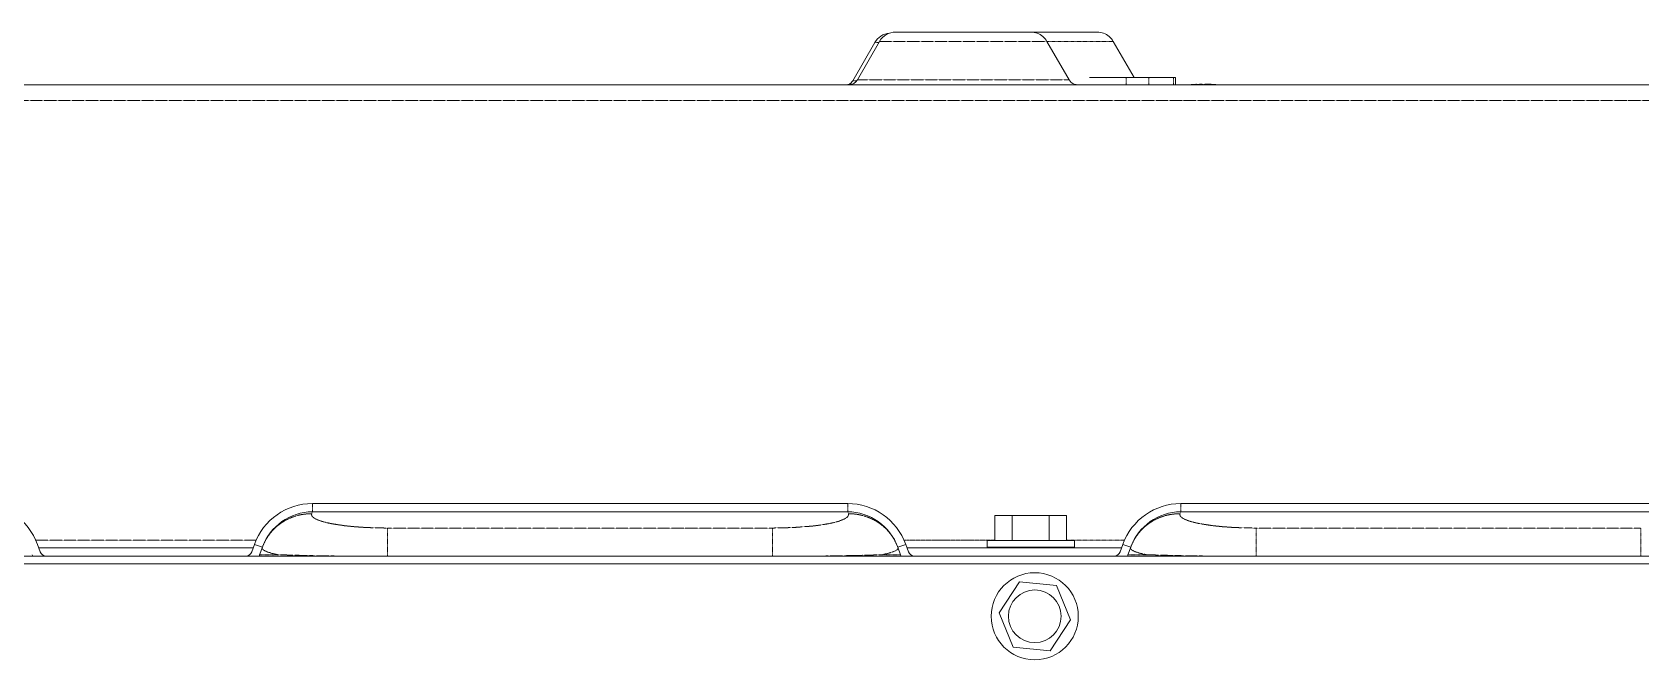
# Model space of a CAD drawing. Header units: millimetres. Extents: x 60499 to 556746, y 248297 to 497145.
# Drawn here: x 77869 to 84286, y 396499 to 399004 of the extents above; entities that cross this region are included whole.
import ezdxf

# ---------------------------------------------------------------- set-up
doc = ezdxf.new("R2010")
doc.units = ezdxf.units.MM
doc.linetypes.add('PHANTOM', pattern=[20, 10, -2, 2, -2, 2, -2])

msp = doc.modelspace()

# ---------------------------------------------------------------- linework, layer by layer
at = {"color": 7, "lineweight": 13, "ltscale": 0.016072}
msp.add_line((81853.2, 399003.8), (81313.3, 399003.8), dxfattribs=at)
at = {"color": 7, "lineweight": 13, "ltscale": 0.008035}
msp.add_line((82117.9, 399003.8), (81847.9, 399003.8), dxfattribs=at)
at = {"color": 7, "lineweight": 13, "ltscale": 0.00526}
for p, q in [((81230.5, 398962.9), (81142.1, 398809.8)), ((81249.5, 398967.1), (81161.2, 398814)), ((81916.9, 398967.1), (82005.2, 398814))]:
    msp.add_line(p, q, dxfattribs=at)
at = {"color": 7, "linetype": 'PHANTOM', "lineweight": 13, "ltscale": 0.00049576}
msp.add_line((81247.1, 398962.9), (81230.5, 398962.9), dxfattribs=at)
at = {"color": 7, "linetype": 'PHANTOM', "lineweight": 13, "ltscale": 0.03937}
for p, q in [((81916.9, 398967.1), (81249.5, 398967.1)), ((81161.2, 398814), (82005.2, 398814)), ((92144, 398731.2), (74756.7, 398731.2)), ((80822.1, 397024.7), (79286.9, 397024.7)), ((84286.4, 397024.7), (82751.2, 397024.7)), ((78762, 396975.7), (77882.8, 396975.7))]:
    msp.add_line(p, q, dxfattribs=at)
at = {"color": 7, "linetype": 'PHANTOM', "lineweight": 13, "ltscale": 0.007879}
msp.add_line((82181.6, 398967.1), (81916.9, 398967.1), dxfattribs=at)
at = {"color": 7, "lineweight": 13, "ltscale": 0.004941}
msp.add_line((82181.6, 398967.1), (82264.6, 398823.3), dxfattribs=at)
at = {"color": 7, "linetype": 'PHANTOM', "lineweight": 13, "ltscale": 0.000485127}
msp.add_line((81158.4, 398809.8), (81142.1, 398809.8), dxfattribs=at)
at = {"color": 7, "lineweight": 13, "ltscale": 0.004349}
msp.add_line((82086.8, 398823.3), (82232.9, 398823.3), dxfattribs=at)
at = {"color": 7, "lineweight": 13, "ltscale": 0.002686}
msp.add_line((82323.1, 398823.3), (82232.9, 398823.3), dxfattribs=at)
at = {"color": 7, "linetype": 'PHANTOM', "lineweight": 13, "ltscale": 0.000876239}
for p, q in [((82232.9, 398823.3), (82232.9, 398793.9)), ((82323.1, 398823.3), (82323.1, 398793.9)), ((82421.6, 398823.3), (82421.6, 398793.9))]:
    msp.add_line(p, q, dxfattribs=at)
at = {"color": 7, "lineweight": 13, "ltscale": 0.002933}
msp.add_line((82323.1, 398823.3), (82421.6, 398823.3), dxfattribs=at)
at = {"color": 7, "lineweight": 13, "ltscale": 0.00025991}
msp.add_line((82430.4, 398823.3), (82421.6, 398823.3), dxfattribs=at)
at = {"color": 7, "lineweight": 13, "ltscale": 0.000876239}
msp.add_line((82430.4, 398823.3), (82430.4, 398793.9), dxfattribs=at)
at = {"color": 7, "lineweight": 13, "ltscale": 0.03937}
for p, q in [((92144, 398793.9), (74756.7, 398793.9)), ((81122.4, 397122.5), (78986.6, 397122.5)), ((81122.4, 397122.5), (78986.6, 397122.5)), ((81122.4, 397089.4), (78986.6, 397089.4)), ((84586.7, 397122.5), (82450.9, 397122.5)), ((84586.7, 397122.5), (82450.9, 397122.5)), ((84586.7, 397089.4), (82450.9, 397089.4)), ((78750.6, 396946.3), (77894.2, 396946.3)), ((82214.9, 396946.3), (81358.4, 396946.3)), ((70263.1, 396882.5), (89274.9, 396882.5)), ((70317.6, 396913), (89248.9, 396913)), ((77923.7, 396913), (78721.1, 396913)), ((81388, 396913), (82185.4, 396913))]:
    msp.add_line(p, q, dxfattribs=at)
at = {"color": 7, "lineweight": 13, "ltscale": 6.97505e-06}
msp.add_line((81139.2, 398796), (81139.3, 398796.2), dxfattribs=at)
at = {"color": 7, "linetype": 'PHANTOM', "lineweight": 13, "ltscale": 3.13586e-05}
for p, q in [((82495.7, 398793.9), (82495.7, 398794.9)), ((82544.6, 398793.9), (82544.6, 398794.9)), ((82570.3, 398794.9), (82570.3, 398793.9))]:
    msp.add_line(p, q, dxfattribs=at)
at = {"color": 7, "lineweight": 13, "ltscale": 6.03143e-05}
msp.add_line((82569.1, 398795.9), (82569.1, 398793.9), dxfattribs=at)
at = {"color": 7, "linetype": 'PHANTOM', "lineweight": 13, "ltscale": 0.000241257}
for p, q in [((78983.9, 397081.8), (78986.6, 397089.4)), ((81122.4, 397089.4), (81125.2, 397081.8)), ((82448.1, 397081.8), (82450.9, 397089.4))]:
    msp.add_line(p, q, dxfattribs=at)
at = {"color": 7, "linetype": 'PHANTOM', "lineweight": 13, "ltscale": 0.000984733}
for p, q in [((78986.6, 397089.4), (78986.6, 397122.5)), ((81122.4, 397089.4), (81122.4, 397122.5)), ((82450.9, 397089.4), (82450.9, 397122.5))]:
    msp.add_line(p, q, dxfattribs=at)
at = {"color": 7, "lineweight": 13, "ltscale": 0.003}
for p, q in [((81709.8, 396974.4), (81709.8, 397075.2)), ((81778.6, 396974.4), (81778.6, 397075.2)), ((81926.6, 396974.4), (81926.6, 397075.2)), ((81995.4, 396974.4), (81995.4, 397075.2))]:
    msp.add_line(p, q, dxfattribs=at)
at = {"color": 7, "lineweight": 13, "ltscale": 0.002047}
msp.add_line((81709.8, 397075.2), (81778.6, 397075.2), dxfattribs=at)
at = {"color": 7, "lineweight": 13, "ltscale": 0.004405}
for p, q in [((81778.6, 397075.2), (81926.6, 397075.2)), ((81807.3, 396810), (81726.4, 396686.1)), ((81954.6, 396796), (81807.3, 396810)), ((82010.7, 396659), (81954.6, 396796)), ((81726.4, 396686.1), (81782.5, 396549.1)), ((81929.8, 396535.1), (82010.7, 396659)), ((81782.5, 396549.1), (81929.8, 396535.1))]:
    msp.add_line(p, q, dxfattribs=at)
at = {"color": 7, "lineweight": 13, "ltscale": 0.002048}
msp.add_line((81926.6, 397075.2), (81995.4, 397075.2), dxfattribs=at)
at = {"color": 7, "linetype": 'PHANTOM', "lineweight": 13, "ltscale": 0.003324}
for p, q in [((79286.9, 397024.7), (79286.9, 396913)), ((80822.1, 397024.7), (80822.1, 396913)), ((82751.2, 397024.7), (82751.2, 396913)), ((84286.4, 397024.7), (84286.4, 396913))]:
    msp.add_line(p, q, dxfattribs=at)
at = {"color": 7, "lineweight": 13, "ltscale": 0.000946796}
for p, q in [((77889.4, 396959.5), (77900.2, 396929.6)), ((78744.6, 396929.6), (78755.4, 396959.5)), ((82208.8, 396929.6), (82219.7, 396959.5))]:
    msp.add_line(p, q, dxfattribs=at)
at = {"color": 7, "lineweight": 13, "ltscale": 0.000999958}
for p, q in [((78787, 396948), (78755.4, 396959.5)), ((81322.1, 396948), (81353.6, 396959.5))]:
    msp.add_line(p, q, dxfattribs=at)
at = {"color": 7, "lineweight": 13, "ltscale": 0.000946909}
for p, q in [((78776.1, 396918.1), (78787, 396948)), ((81322.1, 396948), (81332.9, 396918.1))]:
    msp.add_line(p, q, dxfattribs=at)
at = {"color": 7, "linetype": 'PHANTOM', "lineweight": 13, "ltscale": 0.010798}
msp.add_line((81709.8, 396975.7), (81347.1, 396975.7), dxfattribs=at)
at = {"color": 7, "lineweight": 13, "ltscale": 0.000946807}
msp.add_line((81353.6, 396959.5), (81364.5, 396929.6), dxfattribs=at)
at = {"color": 7, "lineweight": 13, "ltscale": 0.005175}
for q in [(81678.8, 396974.4), (82026.4, 396974.4)]:
    msp.add_line((81852.6, 396974.4), q, dxfattribs=at)
at = {"color": 7, "lineweight": 13, "ltscale": 0.000774954}
for p, q in [((81678.8, 396948.4), (81678.8, 396974.4)), ((82026.4, 396948.4), (82026.4, 396974.4))]:
    msp.add_line(p, q, dxfattribs=at)
at = {"color": 7, "lineweight": 13, "ltscale": 0.001516}
for p, q in [((81729.7, 396948.4), (81678.8, 396948.4)), ((81729.7, 396946.3), (81678.8, 396946.3)), ((82026.4, 396948.4), (81975.5, 396948.4)), ((82026.4, 396946.3), (81975.5, 396946.3))]:
    msp.add_line(p, q, dxfattribs=at)
at = {"color": 7, "lineweight": 13, "ltscale": 6.25971e-05}
for p, q in [((81678.8, 396948.4), (81678.8, 396946.3)), ((81729.7, 396948.4), (81729.7, 396946.3)), ((81802.7, 396948.4), (81802.7, 396946.3)), ((81844.3, 396948.4), (81844.3, 396946.3)), ((81852.6, 396948.4), (81852.6, 396946.3)), ((81860.9, 396948.4), (81860.9, 396946.3)), ((81902.5, 396948.4), (81902.5, 396946.3)), ((81975.5, 396948.4), (81975.5, 396946.3)), ((82026.4, 396948.4), (82026.4, 396946.3))]:
    msp.add_line(p, q, dxfattribs=at)
at = {"color": 7, "lineweight": 13, "ltscale": 0.003659}
for p, q in [((81852.6, 396948.4), (81729.7, 396948.4)), ((81975.5, 396948.4), (81852.6, 396948.4))]:
    msp.add_line(p, q, dxfattribs=at)
at = {"color": 7, "lineweight": 13, "ltscale": 0.002173}
for p, q in [((81802.7, 396946.3), (81729.7, 396946.3)), ((81975.5, 396946.3), (81902.5, 396946.3))]:
    msp.add_line(p, q, dxfattribs=at)
at = {"color": 7, "lineweight": 13, "ltscale": 0.000247084}
msp.add_line((81852.6, 396946.3), (81844.3, 396946.3), dxfattribs=at)
at = {"color": 7, "lineweight": 13, "ltscale": 0.000247325}
msp.add_line((81860.9, 396946.3), (81852.6, 396946.3), dxfattribs=at)
at = {"color": 7, "linetype": 'PHANTOM', "lineweight": 13, "ltscale": 0.006872}
msp.add_line((82226.2, 396975.7), (81995.4, 396975.7), dxfattribs=at)
at = {"color": 7, "lineweight": 13, "ltscale": 0.000999987}
msp.add_line((82251.3, 396948), (82219.7, 396959.5), dxfattribs=at)
at = {"color": 7, "lineweight": 13, "ltscale": 0.000946919}
msp.add_line((82240.4, 396918.1), (82251.3, 396948), dxfattribs=at)
at = {"color": 7, "linetype": 'PHANTOM', "lineweight": 13, "ltscale": 0.002211}
for p, q in [((78776.1, 396918.1), (78850.4, 396918.1)), ((81258.7, 396918.1), (81332.9, 396918.1)), ((82240.4, 396918.1), (82314.7, 396918.1))]:
    msp.add_line(p, q, dxfattribs=at)
at = {"color": 7, "lineweight": 13, "ltscale": 0.03937}
for points in [[(81139.3, 398796.2), (81139.3, 398796.3), (81139.2, 398796.3), (81139.1, 398796.4), (81138.8, 398796.5), (81135.4, 398796.4), (81129, 398795.7)], [(82495.7, 398794.9), (82510.9, 398796.5), (82513.1, 398796.4), (82513.8, 398796.3), (82514.1, 398796.2), (82514.2, 398796.1), (82514.2, 398796)], [(82538.7, 398794.9), (82535.7, 398795.8), (82526, 398796.5), (82505.6, 398794.9)], [(82544.6, 398794.9), (82547.5, 398795.8), (82556.5, 398796.5), (82569.1, 398796)], [(82587.6, 398794.9), (82572.3, 398796.5), (82570.1, 398796.4), (82569.5, 398796.3), (82569.2, 398796.1), (82569.2, 398796), (82569.1, 398795.9)]]:
    msp.add_lwpolyline(points, dxfattribs=at)
at = {"color": 7, "linetype": 'PHANTOM', "lineweight": 13, "ltscale": 0.03937}
for points in [[(79286.9, 397024.7), (79239.5, 397025.3), (79193.2, 397027.3), (79152.4, 397030.2), (79114.6, 397034.1), (79062.7, 397042.1), (79038.1, 397047.6), (79017.7, 397053.5), (79005.2, 397058.3), (78995.4, 397063.3), (78989, 397068), (78984.9, 397072.7), (78983.3, 397077.2), (78983.9, 397081.8)], [(81125.2, 397081.8), (81125.6, 397076.2), (81123.8, 397072.2), (81120.3, 397068.1), (81108.1, 397060.3), (81089.2, 397052.8), (81071, 397047.6), (81049.6, 397042.8), (81016.5, 397037.1), (80978.6, 397032.3), (80904.9, 397026.7), (80822.1, 397024.7)], [(82751.2, 397024.7), (82703.7, 397025.3), (82657.5, 397027.3), (82616.7, 397030.2), (82578.9, 397034.1), (82527, 397042.1), (82502.3, 397047.6), (82482, 397053.5), (82469.5, 397058.3), (82459.7, 397063.3), (82453.2, 397068), (82449.2, 397072.7), (82447.6, 397077.2), (82448.1, 397081.8)], [(78850.4, 396918.1), (78824.9, 396923.8), (78805.2, 396930), (78792.2, 396936.4), (78787.5, 396940.8), (78786.4, 396943), (78786.6, 396946.8)], [(81322.5, 396946.8), (81322.9, 396944.9), (81321.7, 396941), (81317.9, 396937.2), (81311.7, 396933.4), (81298, 396927.9), (81279.6, 396922.7), (81258.7, 396918.1)], [(82314.7, 396918.1), (82289.2, 396923.8), (82269.5, 396930), (82256.4, 396936.4), (82251.8, 396940.8), (82250.7, 396943), (82250.8, 396946.8)], [(79082.3, 396913), (78974.4, 396914.7), (78850.4, 396918.1)], [(81258.7, 396918.1), (81155.7, 396915.1), (81026.8, 396913)], [(82546.5, 396913), (82438.7, 396914.7), (82314.7, 396918.1)]]:
    msp.add_lwpolyline(points, dxfattribs=at)
at = {"color": 7, "lineweight": 13, "ltscale": 0.03937}
for radius in [173.8, 105]:
    msp.add_circle((81868.5, 396672.5), radius, dxfattribs=at)
for centre, radius, start, end in [((81294.2, 398926.1), 73.6, 94.74297, 150), ((81313.3, 398930.3), 73.6, 90, 150), ((81853.2, 398930.3), 73.6, 70, 90), ((81853.2, 398930.3), 73.6, 30, 70.00001), ((82117.9, 398930.3), 73.6, 70, 90), ((82117.9, 398930.3), 73.6, 30, 70.00001), ((81126.3, 398834.2), 40.3, 270, 330), ((81107.2, 398830), 40.3, 301.37221, 330), ((82040.1, 398834.2), 40.3, 210, 249.99998), ((81169.9, 398500.9), 297.6, 97.89988, 100.12204), ((82040.1, 398834.2), 40.3, 250, 270), ((82570.8, 398796.8), 1.91, 208.45862, 255.80553), ((77923.9, 396938.2), 58.8, 200, 205.3773), ((77923.9, 396938.2), 25.2, 200, 270), ((78720.9, 396938.2), 25.2, 270, 340), ((78720.9, 396938.2), 58.8, 334.6227, 340), ((81388.2, 396938.2), 58.8, 200, 205.3773), ((81388.2, 396938.2), 25.2, 200, 270), ((82185.1, 396938.2), 25.2, 270, 340), ((82185.1, 396938.2), 58.8, 334.6227, 340)]:
    msp.add_arc(centre, radius, start, end, dxfattribs=at)
for centre, major_axis, ratio, start_param, end_param in [((82536.7, 398500.9), (0, 297.1), 0.954401, 0.145177, 0.167941), ((82546.6, 398500.9), (0, 297.1), 0.954401, 0.145177, 0.167929), ((82525.9, 398500.9), (0, 297.1), 0.298528, 6.115383, 6.138008), ((82557.5, 398500.9), (0, -297.1), 0.298528, 3.28677, 3.309395), ((82557.5, 398500.9), (0, 297.1), 0.298528, 6.115382, 6.138008), ((82546.6, 398500.9), (0, -297.1), 0.954401, 2.973649, 2.996415), ((77660.5, 396876.2), (84.7, -232.9), 0.982849, 1.571043, 2.796751), ((78984.3, 396876.2), (-84.3, -231.8), 0.987484, 3.484708, 4.711949), ((78984.3, 396876.2), (-84.3, -231.8), 0.987484, 3.484708, 4.711949), ((78984.3, 396876.2), (-73, -200.8), 0.982853, 3.484625, 4.71186), ((81124.8, 396876.2), (84.3, -231.8), 0.987484, 1.571236, 2.798477), ((81124.8, 396876.2), (73, -200.8), 0.982853, 1.571326, 2.79856), ((82448.6, 396876.2), (-84.3, -231.8), 0.987484, 3.484708, 4.711949), ((82448.6, 396876.2), (-84.3, -231.8), 0.987484, 3.484708, 4.711949), ((82448.6, 396876.2), (-73, -200.8), 0.982853, 3.484625, 4.71186)]:
    msp.add_ellipse(centre, major_axis=major_axis, ratio=ratio, start_param=start_param, end_param=end_param, dxfattribs=at)
at = {"color": 7, "linetype": 'PHANTOM', "lineweight": 13, "ltscale": 0.03937}
for centre, major_axis, start_param, end_param in [((78983.9, 396875), (197.3, -71.8), 1.914338, 3.141593), ((81125.2, 396875), (-197.3, -71.8), 3.141592, 4.368847), ((82448.1, 396875), (197.3, -71.8), 1.914338, 3.141593)]:
    msp.add_ellipse(centre, major_axis=major_axis, ratio=0.982847, start_param=start_param, end_param=end_param, dxfattribs=at)

doc.saveas('drawing.dxf')
